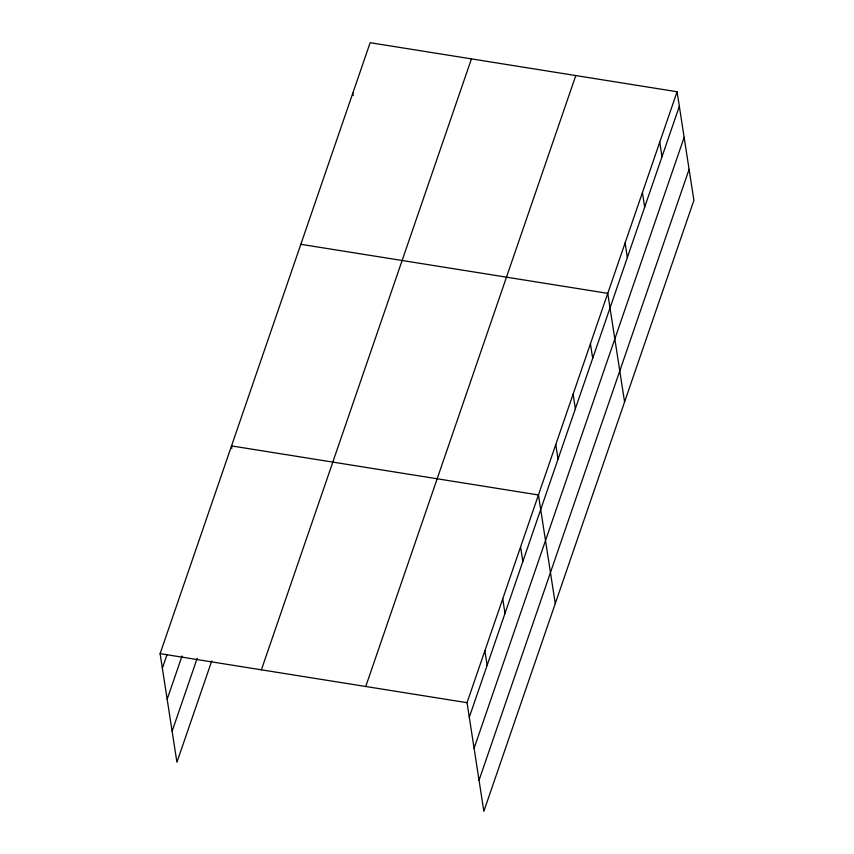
<?xml version="1.0" encoding="UTF-8"?>
<svg xmlns="http://www.w3.org/2000/svg" width="854" height="854" viewBox="0 0 854 854"><rect width="100%" height="100%" fill="white"/><g stroke="black" fill="none" stroke-linecap="round" stroke-linejoin="round"><path stroke-width="1.28" d="M211.781 660.868L176.917 762.259L160.104 653.641L370.156 42.7L677.083 91.741L693.896 200.359L483.844 811.3L467.031 702.682L677.083 91.741M162.356 668.223L167.032 654.623M167.16 699.255L182.041 655.979M172.113 731.227L197.199 658.274M261.388 669.824L471.44 58.883M365.747 686.499L575.799 75.558M469.284 717.264L679.336 106.323M474.087 748.296L684.139 137.355M479.041 780.268L689.093 169.327M300.843 244.308L607.76 293.349L624.584 401.967M160.104 653.641L467.031 702.682M659.747 142.148L662.01 156.72M642.421 192.545L644.685 207.127M625.096 242.952L627.348 257.524M590.434 343.756L592.687 358.328M573.109 394.153L575.361 408.735M555.773 444.56L558.036 459.142M555.26 603.586L538.447 494.957L231.519 445.916L231.893 448.35M520.588 546.891L522.851 561.473M502.739 598.825L504.992 613.396M484.88 650.748L487.143 665.33M352.83 93.107L353.204 95.531"/></g></svg>
